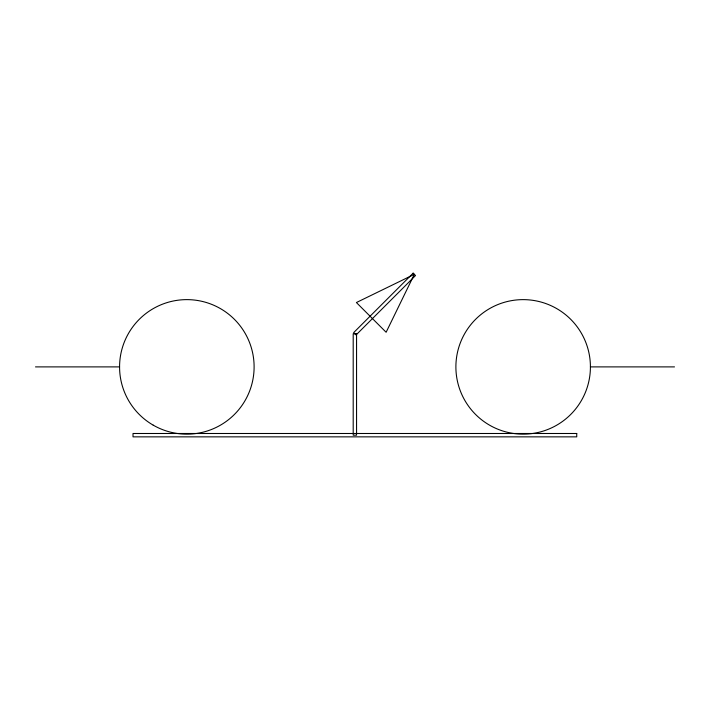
<?xml version="1.0" encoding="UTF-8"?>
<svg xmlns="http://www.w3.org/2000/svg" width="710" height="710" viewBox="0 0 710 710"><rect width="100%" height="100%" fill="white"/><g stroke="black" fill="none" stroke-linecap="round" stroke-linejoin="round"><path stroke-width="1.06" d="M35.5 366.892L119.582 366.892M590.418 366.892A67.264 67.264 0 0 0 489.527 308.637A67.264 67.264 0 0 0 489.527 425.148A67.264 67.264 0 0 0 590.418 366.892L674.5 366.892M414.329 274.335L386.125 332.262L356.402 302.54L414.329 274.335M413.14 273.146L353.686 332.599L356.065 334.978L415.519 275.524L413.14 273.146M356.562 333.789L353.198 333.789L353.198 435.177L356.562 435.177L356.562 333.789M576.742 433.49L133.018 433.49L133.018 436.854L576.742 436.854L576.742 433.49M153.209 425.148A67.264 67.264 0 0 0 254.109 366.892A67.264 67.264 0 0 0 153.209 308.637A67.264 67.264 0 0 0 153.209 425.148"/></g></svg>
